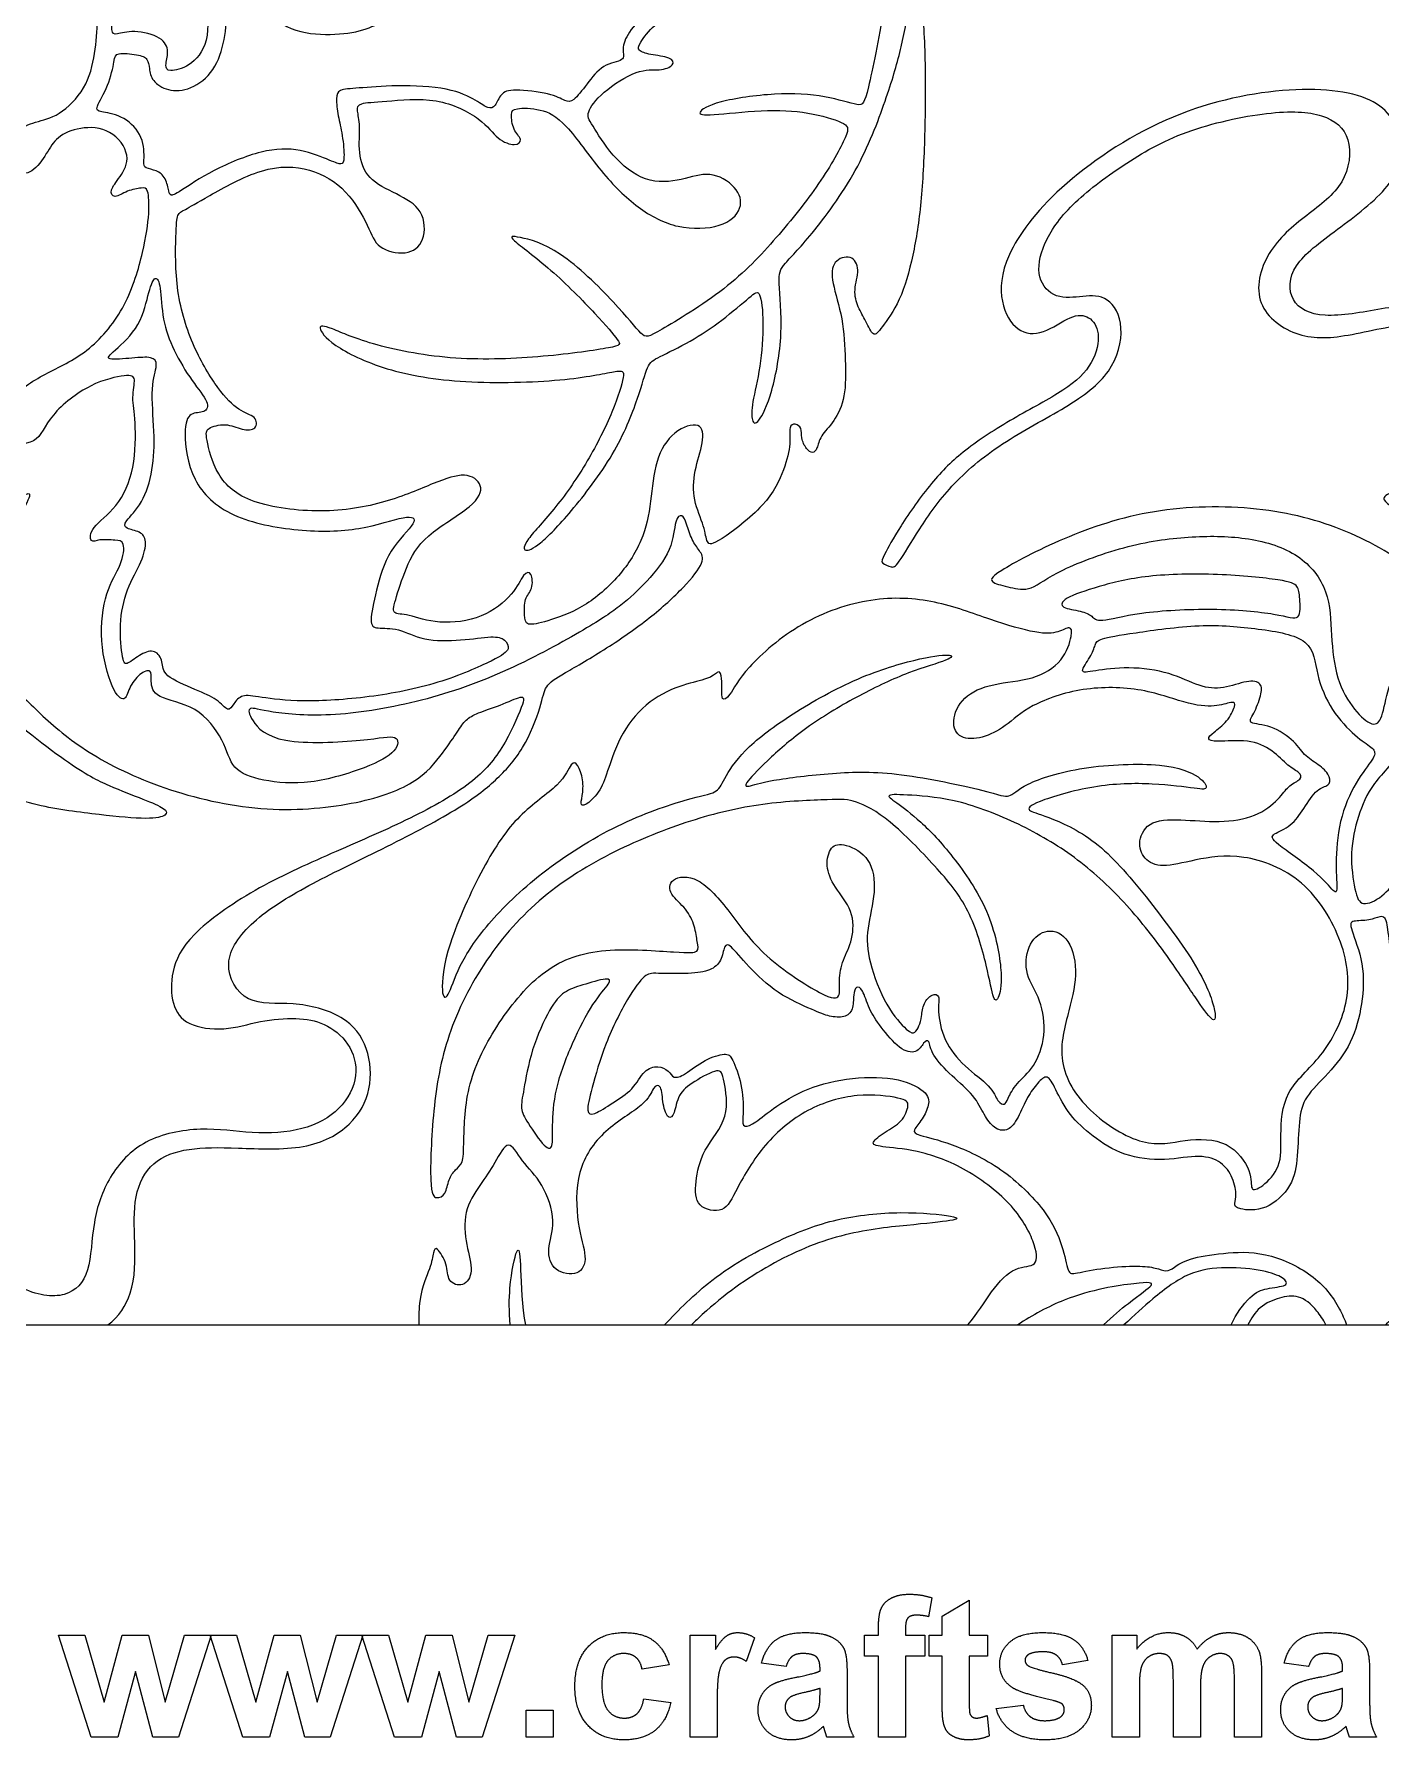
# Model space of a CAD drawing. Header units: millimetres. Extents: x 13 to 273, y -113 to 93.
# Drawn here: x 51.2 to 98.9, y -112.1 to -51.8 of the extents above; entities that cross this region are included whole.
import ezdxf

# ---------------------------------------------------------------- set-up
doc = ezdxf.new("R2010")
doc.units = ezdxf.units.MM
doc.header["$MEASUREMENT"] = 0
doc.layers.add('Layer 03', color=5, linetype='Continuous')

msp = doc.modelspace()

# ---------------------------------------------------------------- linework, layer by layer
at = {"layer": 'Layer 03'}
for p, q in [((13.123, -97.448), (172.577, -97.448)), ((82.989, -107.101), (82.881, -107.773)), ((83.359, -107.75), (84.316, -107.194)), ((84.316, -107.194), (84.316, -108.429)), ((83.359, -108.429), (83.359, -107.75)), ((53.248, -112.04), (52.094, -108.429)), ((52.094, -108.429), (53.031, -108.429)), ((53.031, -108.429), (53.714, -110.795)), ((53.714, -110.795), (54.356, -108.429)), ((54.356, -108.429), (55.283, -108.429)), ((55.283, -108.429), (55.875, -110.795)), ((55.875, -110.795), (56.56, -108.429)), ((57.495, -108.429), (56.344, -112.04)), ((56.56, -108.429), (57.495, -108.429)), ((58.618, -112.04), (57.464, -108.429)), ((57.464, -108.429), (58.401, -108.429)), ((58.401, -108.429), (59.085, -110.795)), ((59.085, -110.795), (59.726, -108.429)), ((59.726, -108.429), (60.653, -108.429)), ((60.653, -108.429), (61.245, -110.795)), ((61.245, -110.795), (61.93, -108.429)), ((62.866, -108.429), (61.714, -112.04)), ((61.93, -108.429), (62.866, -108.429)), ((63.988, -112.04), (62.835, -108.429)), ((62.835, -108.429), (63.772, -108.429)), ((63.772, -108.429), (64.455, -110.795)), ((64.455, -110.795), (65.096, -108.429)), ((65.096, -108.429), (66.024, -108.429)), ((66.024, -108.429), (66.616, -110.795)), ((66.616, -110.795), (67.301, -108.429)), ((68.236, -108.429), (67.085, -112.04)), ((67.301, -108.429), (68.236, -108.429)), ((74.44, -112.04), (74.44, -108.429)), ((74.44, -108.429), (75.335, -108.429)), ((75.335, -108.429), (75.335, -108.938)), ((76.724, -108.518), (76.43, -109.355)), ((80.612, -108.429), (81.106, -108.429)), ((80.612, -109.169), (80.612, -108.429)), ((81.106, -108.429), (81.106, -108.158)), ((82.063, -108.179), (82.063, -108.429)), ((82.063, -108.429), (82.742, -108.429)), ((82.742, -108.429), (82.742, -109.169)), ((82.896, -109.169), (82.896, -108.429)), ((82.896, -108.429), (83.359, -108.429)), ((84.316, -108.429), (84.964, -108.429)), ((84.964, -108.429), (84.964, -109.169)), ((89.378, -108.429), (90.242, -108.429)), ((89.378, -112.04), (89.378, -108.429)), ((90.242, -108.429), (90.242, -108.918)), ((81.106, -109.169), (80.612, -109.169)), ((81.106, -112.04), (81.106, -109.169)), ((82.742, -109.169), (82.063, -109.169)), ((82.063, -109.169), (82.063, -112.04)), ((83.359, -109.169), (82.896, -109.169)), ((83.359, -110.761), (83.359, -109.169)), ((84.964, -109.169), (84.316, -109.169)), ((84.316, -109.169), (84.316, -110.66)), ((54.825, -109.717), (54.195, -112.04)), ((55.437, -112.04), (54.825, -109.717)), ((60.196, -109.717), (59.565, -112.04)), ((60.807, -112.04), (60.196, -109.717)), ((65.566, -109.717), (64.935, -112.04)), ((66.178, -112.04), (65.566, -109.717)), ((73.699, -109.478), (72.742, -109.632)), ((77.835, -109.54), (76.971, -109.416)), ((79.038, -109.694), (79.038, -109.597)), ((79.995, -109.731), (79.995, -110.849)), ((88.514, -109.324), (87.619, -109.478)), ((94.656, -109.724), (94.656, -112.04)), ((96.322, -109.54), (95.458, -109.416)), ((97.526, -109.694), (97.526, -109.597)), ((98.483, -109.731), (98.483, -110.849)), ((79.038, -110.502), (79.038, -110.311)), ((90.335, -110.284), (90.335, -112.04)), ((91.538, -112.04), (91.538, -110.06)), ((92.495, -110.305), (92.495, -112.04)), ((93.699, -112.04), (93.699, -109.975)), ((97.526, -110.502), (97.526, -110.311)), ((72.804, -110.682), (73.761, -110.805)), ((75.396, -110.923), (75.396, -112.04)), ((85.273, -111.021), (86.23, -110.898)), ((68.637, -112.04), (68.637, -111.083)), ((68.637, -111.083), (69.594, -111.083)), ((69.594, -111.083), (69.594, -112.04)), ((84.949, -111.269), (85.026, -111.993)), ((54.195, -112.04), (53.248, -112.04)), ((56.344, -112.04), (55.437, -112.04)), ((59.565, -112.04), (58.618, -112.04)), ((61.714, -112.04), (60.807, -112.04)), ((64.935, -112.04), (63.988, -112.04)), ((67.085, -112.04), (66.178, -112.04)), ((69.594, -112.04), (68.637, -112.04)), ((75.396, -112.04), (74.44, -112.04)), ((80.242, -112.04), (79.285, -112.04)), ((82.063, -112.04), (81.106, -112.04)), ((90.335, -112.04), (89.378, -112.04)), ((92.495, -112.04), (91.538, -112.04)), ((94.656, -112.04), (93.699, -112.04)), ((98.73, -112.04), (97.773, -112.04))]:
    msp.add_line(p, q, dxfattribs=at)
for points, degree in [([(38.868, -38.772), (38.558, -38.638), (37.644, -38.237), (36.595, -37.23), (35.965, -36.433), (35.783, -36.488), (35.699, -37.076), (35.321, -37.412), (34.608, -37.524), (33.279, -37.496), (33.013, -37.496), (32.411, -38.265), (31.544, -39.986), (31.068, -41.693), (30.89, -42.448), (31.134, -42.552), (31.843, -42.079), (32.57, -41.631), (32.953, -40.889), (33.455, -40.758), (33.838, -40.937), (33.982, -41.236), (34.352, -41.129), (35.106, -40.519), (35.884, -40.303), (36.051, -40.447), (36.437, -41.414), (36.473, -42.486), (36.402, -42.962), (36.761, -42.896), (37.295, -42.433), (38.528, -41.603), (40.075, -41.187), (41.862, -41.14), (43.013, -41.678), (43.052, -42.162), (42.806, -42.665), (42.441, -43.079), (42.569, -43.217), (43.723, -43.464), (45.617, -44.325), (47.249, -45.938), (47.776, -47.171), (47.96, -48.157), (48.135, -48.132), (49.228, -47.906), (50.489, -47.839), (51.064, -47.915), (51.44, -48.081), (51.665, -47.931), (52.161, -47.583), (53.407, -47.395), (54.885, -47.307), (56.682, -48.126), (57.635, -49.335), (58.102, -50.813), (58, -51.967), (57.647, -53.098), (56.778, -53.771), (55.942, -53.808), (55.388, -53.423), (55.301, -52.985), (55.282, -52.636), (54.938, -52.491), (54.102, -52.419), (54.095, -52.639), (53.882, -53.6), (53.367, -54.451), (53.528, -54.516), (54.305, -54.619), (55.089, -55.278), (55.149, -56.23), (55.075, -56.506), (55.46, -56.565), (55.844, -56.735), (55.999, -57.275), (56.029, -57.519), (56.295, -57.416), (57.489, -56.595), (59.352, -55.825), (60.676, -55.808), (61.816, -56.29), (62.122, -56.413), (62.228, -56.238), (62.153, -55.326), (61.976, -54.662), (61.907, -54.005), (61.99, -53.724), (62.61, -53.696), (63.998, -53.565), (65.989, -53.654), (66.936, -54.153), (67.306, -54.429), (67.555, -54.36), (67.728, -53.861), (68.123, -53.706), (69.56, -53.869), (70.051, -54.162), (70.283, -54.196), (70.791, -53.551), (71.338, -52.817), (72.19, -52.722), (72.009, -52.344), (72.215, -51.715), (72.926, -50.987), (73.552, -50.684), (74.689, -50.782), (75.473, -50.714), (76.214, -50.453), (76.881, -50.044), (77.377, -49.504), (77.309, -49.352), (76.758, -49.549), (75.57, -49.584), (74.595, -49.401), (75.072, -47.92), (75.738, -46.746), (76.601, -45.834), (77.401, -45.079), (77.982, -43.72), (78.14, -42.247), (78.038, -40.521), (77.322, -38.307), (76.118, -36.564), (75.082, -36.02), (74.894, -36.349), (75.377, -37.368), (75.769, -39.036), (75.885, -40.88), (75.593, -43.016), (75.018, -44.679), (74.52, -45.47), (74.567, -46.653), (74.28, -46.943), (73.667, -46.866), (72.825, -46.568), (72.527, -46.611), (72.374, -47.513), (71.304, -49.467), (69.31, -50.705), (67.029, -51.247), (64.032, -51.197), (63.597, -51.301), (62.811, -51.705), (61.598, -51.829), (60.068, -51.664), (59.215, -50.55), (59.08, -49.837), (59.713, -49.652), (60.263, -49.404), (60.592, -48.901), (60.677, -47.208), (60.599, -45.461), (61.263, -43.802), (61.763, -43.19), (61.292, -43.069), (60.539, -43.137), (59.87, -42.935), (59.904, -42.416), (60.39, -41.981), (60.619, -41.117), (60.409, -40.106), (60.549, -39.243), (60.525, -38.934), (60.006, -38.459), (59.497, -37.392), (59.297, -36.348), (59.239, -35.519), (58.99, -35.454), (58.643, -35.646), (57.966, -35.627), (57.896, -35.797), (58.448, -37.152), (58.379, -38.584), (58.018, -39.986), (57.153, -41.086), (56.29, -41.863), (56.109, -42.687), (56.077, -44.005), (55.925, -45.023), (54.958, -45.937), (53.892, -45.854), (53.814, -45.655), (53.932, -45.36), (53.766, -44.638), (53.327, -44.1), (52.539, -43.904), (51.212, -44.18), (49.732, -43.92), (48.671, -43.159), (47.903, -42.435), (47.436, -41.429), (47.193, -41.04), (46.825, -41.43), (46.475, -41.922), (46.141, -42.736), (45.785, -43.117), (45.328, -43.011), (44.98, -42.522), (44.663, -41.835), (43.832, -41.134), (43.086, -40.354), (43.045, -39.812), (42.849, -39.925), (42.607, -40.351), (42.006, -40.241), (41.288, -39.361), (40.893, -38.767), (40.679, -38.023), (40.45, -37.933), (40.347, -38.227), (40.36, -38.814), (40.055, -39.078), (39.505, -39.036), (39.178, -38.905), (38.868, -38.772)], 3), ([(81.383, -54.011), (81.145, -54.713), (80.506, -56.466), (78.734, -58.94), (77.664, -59.993), (77.53, -60.327), (77.764, -62.333), (77.346, -64.574), (76.828, -65.627), (76.611, -65.51), (76.611, -64.891), (76.945, -63.587), (77.062, -61.916), (76.923, -60.773), (76.66, -60.985), (75.572, -61.923), (74.458, -62.659), (73.234, -63.247), (72.922, -63.434), (72.675, -64.512), (71.828, -66.638), (70.148, -68.805), (69.059, -69.921), (68.546, -70.126), (68.533, -69.78), (69.7, -68.562), (70.841, -66.908), (71.764, -65.061), (72.162, -63.715), (72.02, -63.638), (70.161, -64.061), (66.328, -64.164), (63.592, -63.69), (61.66, -62.743), (61.224, -62.058), (61.591, -62.096), (63.141, -62.796), (66.104, -63.352), (69.337, -63.215), (71.997, -62.831), (71.994, -62.71), (71.226, -61.788), (69.488, -60.026), (67.919, -58.897), (68.25, -58.916), (69.742, -59.275), (71.941, -61.409), (72.804, -62.552), (73.025, -62.482), (75.813, -60.804), (77.51, -58.999), (79.072, -57.053), (80.13, -55.169), (79.984, -54.926), (78.671, -54.513), (77.006, -54.428), (75.036, -54.677), (74.611, -54.592), (75.279, -54.154), (77.504, -53.826), (79.292, -53.935), (80.52, -54.373), (80.653, -54.154), (81.376, -50.824), (81.574, -47.863), (81.209, -43.931), (79.897, -40.111), (78.142, -36.886), (76.879, -35.609), (76.637, -35.716), (77.053, -36.738), (78.357, -39.252), (78.761, -41.806), (78.419, -44.203), (77.615, -45.811), (76.433, -46.774), (75.793, -47.689), (75.562, -48.871), (75.624, -48.959), (76.691, -49.013), (77.402, -48.844), (77.855, -48.355), (78.059, -47.92), (78.494, -48.106), (78.477, -48.933), (77.837, -50.026), (76.595, -50.832), (75.126, -51.301), (73.828, -51.094), (73.179, -51.391), (72.602, -52.157), (72.584, -52.347), (72.981, -52.509), (73.81, -52.581), (73.909, -52.878), (73.395, -53.086), (72.629, -52.969), (71.263, -53.856), (70.739, -54.592), (70.914, -54.878), (71.649, -56.087), (72.837, -57.08), (74.201, -56.96), (75.123, -56.583), (76.142, -57.16), (76.351, -57.955), (75.621, -58.637), (73.984, -58.709), (72.58, -57.971), (71.305, -56.711), (69.986, -54.804), (69.162, -54.391), (68.186, -54.382), (68.101, -54.549), (68.16, -55.182), (68.543, -55.514), (68.294, -55.757), (67.623, -55.533), (67.138, -54.786), (65.52, -53.966), (63.51, -54.178), (62.701, -54.195), (62.646, -54.453), (62.788, -54.962), (62.687, -55.977), (62.99, -56.92), (64.064, -57.426), (65.056, -57.955), (65.092, -59.152), (64.431, -59.63), (63.335, -59.367), (63.117, -58.646), (62.337, -57.265), (61.041, -56.455), (59.347, -56.412), (57.221, -57.608), (56.506, -58.033), (56.297, -58.111), (56.248, -58.685), (56.211, -60.893), (56.854, -62.908), (57.771, -64.408), (58.491, -65.143), (59.118, -65.285), (59.128, -65.779), (58.605, -65.798), (58.006, -65.513), (57.322, -65.722), (57.293, -65.951), (57.635, -67.415), (58.757, -68.413), (61.441, -68.768), (63.734, -68.38), (65.464, -67.612), (66.527, -67.247), (67.172, -67.708), (66.895, -68.445), (64.976, -69.519), (64.372, -70.639), (63.973, -71.934), (63.897, -72.314), (64.415, -72.271), (65.5, -72.681), (67.142, -72.478), (68.236, -71.57), (68.555, -70.815), (68.85, -70.776), (68.896, -71.437), (68.561, -71.717), (68.585, -72.37), (68.622, -72.734), (69.31, -72.576), (70.618, -72.132), (71.908, -71.065), (72.803, -69.689), (73.074, -68.331), (73.181, -66.818), (73.841, -65.77), (74.869, -65.45), (74.946, -66.181), (74.57, -67.234), (74.526, -68.26), (74.978, -69.24), (75.014, -69.82), (75.304, -69.872), (77.212, -68.412), (77.805, -67.131), (78.016, -66.226), (77.928, -65.622), (78.161, -65.539), (78.417, -65.701), (78.342, -66.049), (78.564, -66.489), (78.781, -66.62), (78.945, -66.466), (79.026, -65.996), (79.536, -65.511), (79.958, -64.646), (79.94, -63.333), (79.867, -61.817), (79.424, -60.502), (79.469, -59.773), (80.168, -59.555), (80.468, -60.081), (80.205, -60.84), (80.371, -61.449), (80.671, -61.915), (80.934, -62.539), (81.16, -62.223), (81.889, -61.269), (82.348, -59.629), (82.635, -57.796), (82.754, -55.407), (82.783, -52.583), (82.622, -50.263), (82.399, -49.961), (82.257, -50.441), (81.937, -52.256), (81.622, -53.31), (81.383, -54.011)], 3), ([(52.311, -77.441), (51.549, -76.905), (49.304, -75.16), (47.181, -72.387), (45.776, -69.798), (44.949, -66.629), (44.666, -65.471), (44.529, -65.171), (43.602, -64.432), (42.789, -62.905), (41.912, -60.964), (41.934, -58.529), (42.072, -57.842), (42.172, -58.179), (42.397, -59.792), (42.859, -61.254), (43.497, -62.554), (44.134, -63.592), (44.634, -64.117), (44.547, -63.567), (44.547, -61.042), (44.734, -58.479), (45.74, -55.177), (47.012, -52.598), (48.614, -50.418), (50.193, -49.051), (51.112, -48.45), (50.676, -48.403), (47.825, -48.827), (44.915, -50.677), (43.442, -52.975), (43.139, -54.669), (43.398, -56.107), (43.992, -57.219), (43.732, -57.913), (43.055, -57.939), (42.871, -57.437), (43.072, -56.651), (42.687, -55.773), (41.968, -55.112), (41.884, -54.87), (41.625, -54.97), (40.613, -56.525), (39.881, -58.645), (39.772, -60.818), (40.129, -62.703), (41.136, -64.538), (42.133, -65.555), (43.15, -65.884), (43.075, -66.929), (42.114, -67.117), (41.738, -66.157), (41.07, -65.79), (40.336, -65.564), (40.223, -65.885), (40.384, -66.746), (40.913, -67.749), (40.876, -69.603), (41.878, -71.485), (43.758, -72.892), (45.687, -74.039), (47.197, -74.761), (47.651, -75.158), (47.601, -75.477), (47.169, -75.534), (46.814, -75.343), (46.19, -75.272), (46.19, -75.378), (46.374, -76.279), (47.183, -77.265), (49.21, -78.398), (51.306, -79.117), (53.63, -79.411), (55.362, -79.577), (55.974, -79.42), (55.913, -79.184), (55.17, -78.869), (53.875, -78.379), (53.073, -77.978), (52.311, -77.441)], 3), ([(54.745, -49.338), (54.536, -49.526), (54.188, -50.094), (54.037, -50.817), (53.947, -51.76), (54.108, -51.801), (54.72, -51.61), (55.814, -51.871), (56.015, -52.393), (55.854, -52.925), (55.965, -53.115), (56.717, -52.965), (57.46, -52.132), (57.36, -50.395), (56.767, -49.362), (56.095, -48.85), (55.443, -48.97), (54.954, -49.151), (54.745, -49.338)], 3), ([(91.269, -54.819), (92.66, -54.203), (95.572, -53.555), (98.894, -53.885), (99.768, -55.556), (99.399, -57.149), (97.262, -58.742), (95.63, -59.946), (95.591, -61.287), (96.718, -61.889), (98.971, -61.481), (100.822, -61.172), (102.277, -62.24), (102.859, -64.277), (102.102, -66.839), (100.378, -68.209), (99.375, -68.63), (99.331, -68.54), (98.901, -68.227), (99.053, -68.066), (100.62, -67.287), (101.704, -66.019), (102.185, -64.273), (101.796, -62.598), (100.38, -61.786), (97.704, -62.496), (95.971, -62.609), (94.285, -61.42), (94.761, -59.409), (96.269, -58.145), (97.696, -57.126), (97.909, -55.35), (96.933, -54.549), (95.067, -54.447), (91.834, -55.153), (89.736, -56.386), (87.829, -57.812), (86.869, -59.216), (86.668, -60.449), (87.359, -61.171), (88.351, -61.041), (89.243, -60.998), (89.861, -62.062), (89.43, -63.788), (87.855, -64.96), (85.388, -66.228), (83.579, -67.774), (82.524, -69.316), (81.735, -70.643), (81.598, -70.643), (81.174, -70.505), (81.255, -70.288), (81.792, -69.293), (83.004, -67.566), (84.079, -66.514), (85.852, -65.351), (87.793, -64.364), (88.758, -63.433), (88.979, -62.281), (88.576, -61.729), (87.955, -61.672), (86.92, -62.442), (86, -62.362), (85.369, -61.315), (85.461, -59.716), (87.227, -57.25), (89.878, -55.435), (91.269, -54.819)], 3), ([(56.822, -64.026), (56.601, -63.711), (56.139, -62.941), (55.761, -61.892), (55.719, -60.621), (55.53, -60.285), (55.299, -60.768), (55.037, -62.112), (53.987, -63.057), (53.704, -63.319), (54.764, -63.235), (55.425, -63.172), (55.646, -63.424), (55.341, -64.17), (55.508, -65.891), (55.459, -67.218), (55.088, -68.401), (54.392, -69.056), (54.438, -69.278), (55.015, -69.363), (55.233, -69.669), (55.09, -70.401), (54.484, -71.394), (54.226, -72.658), (54.364, -74.017), (54.501, -74.111), (55.026, -73.681), (55.533, -73.527), (55.819, -73.976), (55.748, -74.471), (57.007, -74.996), (57.737, -75.299), (58.111, -75.789), (58.281, -75.477), (58.574, -75.121), (59.153, -75.228), (60.613, -75.424), (63.09, -75.272), (65.584, -74.783), (67.678, -73.857), (68.106, -73.53), (67.904, -73.178), (67.514, -73.052), (66.369, -73.241), (64.96, -73.253), (64.117, -72.763), (63.312, -72.825), (63.086, -72.662), (63.312, -71.504), (63.758, -69.986), (64.884, -68.973), (64.508, -68.748), (62.808, -69.36), (60.632, -69.398), (58.115, -68.924), (56.742, -67.626), (56.495, -65.697), (56.742, -65.128), (57.299, -65.203), (57.465, -64.832), (57.043, -64.341), (56.822, -64.026)], 3), ([(88.915, -71.32), (89.402, -71.179), (90.51, -70.902), (93.137, -70.842), (95.571, -71.095), (95.971, -71.288), (96.001, -71.673), (96.075, -72.593), (95.363, -72.282), (92.988, -72.059), (90.184, -72.222), (88.848, -72.623), (88.685, -72.356), (88.314, -72.178), (87.527, -72.089), (87.586, -71.748), (88.427, -71.461), (88.915, -71.32)], 3), ([(71.609, -77.595), (71.73, -77.236), (72.074, -76.301), (73.142, -75.195), (74.391, -74.727), (75.183, -74.575), (75.46, -74.279), (75.545, -74.403), (75.584, -74.956), (75.536, -75.366), (75.822, -75.281), (76.289, -74.298), (78.324, -72.512), (80.894, -71.643), (83.137, -71.773), (85.092, -72.52), (86.804, -73.024), (87.494, -72.952), (87.911, -72.693), (87.983, -72.966), (87.681, -73.973), (86.61, -74.644), (85.109, -74.729), (84.052, -75.198), (83.651, -76.118), (83.95, -76.741), (84.785, -76.707), (85.587, -76.306), (86.405, -75.513), (88.3, -74.855), (90.477, -74.884), (92.213, -75.564), (93.135, -75.564), (93.69, -75.368), (93.758, -75.496), (93.466, -76.113), (92.924, -76.499), (92.708, -76.723), (92.979, -76.838), (94.221, -76.707), (95.073, -77.102), (95.612, -77.703), (96.038, -77.9), (96.098, -78.144), (95.627, -78.333), (95.369, -78.736), (94.632, -79.42), (93.355, -79.694), (91.942, -79.565), (90.673, -79.549), (90.247, -80.347), (90.481, -80.991), (91.102, -81.298), (92.238, -80.991), (93.933, -80.715), (96.213, -81.571), (97.659, -83.932), (97.84, -86.1), (96.81, -88.04), (95.407, -89.142), (95.318, -90.834), (95.385, -91.858), (94.65, -92.615), (94.227, -92.738), (94.372, -92.081), (93.537, -90.867), (91.912, -90.856), (90.587, -91.246), (88.427, -89.932), (87.346, -88.13), (87.879, -86.237), (88.193, -84.9), (87.813, -83.599), (86.957, -83.404), (86.35, -84), (86.263, -85.073), (86.881, -85.908), (87.054, -87.219), (86.628, -88.371), (85.964, -88.899), (85.653, -89.49), (85.589, -89.682), (85.325, -89.594), (85.117, -89.003), (84.142, -88.331), (83.375, -87.38), (83.185, -86.263), (83.297, -85.768), (83.008, -85.719), (82.683, -86.051), (82.637, -86.553), (82.546, -86.879), (82.399, -87.135), (82.194, -87.128), (81.375, -86.236), (80.717, -84.529), (80.669, -83.451), (81.041, -82.114), (80.869, -80.892), (79.886, -80.377), (79.401, -80.482), (79.209, -81.192), (79.519, -81.952), (80.244, -82.773), (80.216, -83.851), (79.824, -84.529), (79.691, -85.274), (79.786, -85.894), (79.347, -85.951), (76.942, -84.396), (75.859, -82.816), (74.702, -81.481), (73.683, -81.639), (73.693, -82.223), (74.336, -82.717), (74.622, -83.35), (74.692, -83.924), (74.781, -84.27), (74.266, -84.3), (71.308, -84.044), (69.257, -84.728), (67.602, -86.738), (66.49, -88.907), (66.431, -91.139), (66.419, -91.745), (66.145, -91.939), (65.883, -92.281), (65.814, -92.852), (65.46, -93.012), (65.209, -92.772), (65.323, -89.803), (65.767, -87.221), (67.139, -84.466), (69.148, -82.213), (71.744, -80.627), (74.501, -79.538), (76.996, -78.95), (79.626, -78.846), (80.222, -78.846), (81.436, -79.463), (83.186, -81.274), (84.356, -82.67), (84.993, -84.89), (85.168, -86.049), (85.373, -85.942), (85.527, -85.022), (85.086, -82.771), (83.7, -80.77), (82.564, -79.572), (81.671, -78.902), (81.301, -78.667), (82.113, -78.685), (83.971, -78.839), (86.245, -79.759), (88.182, -80.919), (89.94, -82.565), (91.381, -84.44), (92.372, -85.956), (92.958, -86.785), (93.11, -86.553), (92.584, -84.935), (90.512, -82.175), (88.796, -80.192), (86.925, -79.384), (86.331, -79.254), (86.477, -78.993), (88.741, -78.309), (90.876, -78.263), (92.493, -78.492), (92.783, -78.507), (92.577, -78.08), (91.372, -77.531), (88.2, -77.653), (86.124, -78.339), (85.733, -78.858), (85.266, -78.614), (81.695, -77.846), (79.508, -77.889), (77.119, -78.185), (76.434, -78.438), (76.318, -78.34), (77.263, -77.377), (78.579, -76.248), (80.451, -75.136), (82.208, -74.309), (83.726, -73.896), (83.771, -73.681), (82.531, -73.842), (80.25, -74.543), (77.821, -75.938), (76.252, -77.147), (75.584, -78.219), (75.425, -78.638), (74.574, -78.753), (71.9, -79.644), (69.076, -81.439), (67.162, -83.33), (66.21, -84.798), (65.87, -85.961), (65.611, -85.856), (65.752, -84.176), (67.157, -81.082), (68.353, -79.34), (69.934, -78.314), (70.257, -77.474), (70.471, -77.584), (70.677, -78.156), (70.643, -78.762), (70.526, -79.106), (70.822, -79.044), (71.345, -78.459), (71.487, -77.955), (71.609, -77.595)], 3), ([(92.446, -72.709), (91.684, -72.74), (89.981, -72.985), (88.85, -73.17), (88.788, -73.356), (88.634, -73.79), (88.169, -74.41), (88.665, -74.317), (89.919, -74.131), (91.469, -74.348), (92.476, -74.89), (93.312, -74.968), (94.18, -74.611), (94.691, -74.72), (94.66, -75.138), (94.381, -75.866), (94.118, -76.191), (94.986, -76.191), (95.884, -76.827), (96.194, -77.353), (96.752, -77.648), (97.124, -78.066), (97.062, -78.391), (96.643, -78.422), (96.132, -79.197), (95.729, -79.817), (95.001, -80.08), (94.986, -80.313), (96.675, -81.432), (97.28, -82.234), (97.346, -82.063), (97.254, -80.84), (97.477, -79.207), (98.198, -77.897), (98.75, -77.276), (98.596, -77.018), (98.016, -76.671), (97.115, -75.731), (96.563, -74.433), (96.511, -73.131), (94.555, -72.799), (93.208, -72.678), (92.446, -72.709)], 3), ([(68.565, -89.09), (68.627, -88.744), (68.794, -87.726), (69.51, -86.15), (69.976, -85.636), (70.573, -85.434), (71.599, -85.135), (71.659, -85.314), (71.026, -85.983), (70.262, -87.451), (69.63, -89.146), (69.558, -90.495), (69.606, -91.2), (69.355, -91.271), (68.639, -90.221), (68.424, -89.803), (68.504, -89.437), (68.565, -89.09)], 3), ([(81.202, -107.482), (81.297, -107.259), (81.554, -107.118)], 2), ([(81.554, -107.118), (81.81, -106.978), (82.202, -106.978)], 2), ([(82.202, -106.978), (82.604, -106.978), (82.989, -107.101)], 2), ([(81.106, -108.158), (81.106, -107.705), (81.202, -107.482)], 2), ([(82.152, -107.814), (82.063, -107.909), (82.063, -108.179)], 2), ([(82.447, -107.719), (82.242, -107.719), (82.152, -107.814)], 2), ([(82.881, -107.773), (82.655, -107.719), (82.447, -107.719)], 2), ([(70.835, -108.837), (71.304, -108.336), (72.103, -108.336)], 2), ([(72.103, -108.336), (72.758, -108.336), (73.144, -108.618)], 2), ([(73.144, -108.618), (73.53, -108.9), (73.699, -109.478)], 2), ([(75.335, -108.938), (75.553, -108.577), (75.727, -108.457)], 2), ([(75.727, -108.457), (75.901, -108.336), (76.122, -108.336)], 2), ([(76.122, -108.336), (76.434, -108.336), (76.724, -108.518)], 2), ([(76.971, -109.416), (77.114, -108.865), (77.464, -108.601)], 2), ([(77.464, -108.601), (77.814, -108.336), (78.505, -108.336)], 2), ([(78.505, -108.336), (79.131, -108.336), (79.438, -108.488)], 2), ([(79.438, -108.488), (79.745, -108.639), (79.87, -108.873)], 2), ([(85.767, -108.658), (86.138, -108.336), (86.916, -108.336)], 2), ([(86.916, -108.336), (87.657, -108.336), (88.017, -108.586)], 2), ([(88.017, -108.586), (88.378, -108.835), (88.514, -109.324)], 2), ([(90.242, -108.918), (90.714, -108.336), (91.365, -108.336)], 2), ([(91.365, -108.336), (91.711, -108.336), (91.965, -108.481)], 2), ([(91.965, -108.481), (92.22, -108.625), (92.383, -108.918)], 2), ([(92.383, -108.918), (92.62, -108.625), (92.894, -108.481)], 2), ([(92.894, -108.481), (93.167, -108.336), (93.479, -108.336)], 2), ([(93.479, -108.336), (93.874, -108.336), (94.148, -108.498)], 2), ([(94.148, -108.498), (94.422, -108.66), (94.558, -108.973)], 2), ([(95.458, -109.416), (95.601, -108.865), (95.952, -108.601)], 2), ([(95.952, -108.601), (96.302, -108.336), (96.992, -108.336)], 2), ([(96.992, -108.336), (97.619, -108.336), (97.926, -108.488)], 2), ([(97.926, -108.488), (98.233, -108.639), (98.358, -108.873)], 2), ([(70.366, -110.237), (70.366, -109.338), (70.835, -108.837)], 2), ([(72.096, -109.077), (71.743, -109.077), (71.533, -109.327)], 2), ([(72.528, -109.216), (72.362, -109.077), (72.096, -109.077)], 2), ([(72.742, -109.632), (72.695, -109.356), (72.528, -109.216)], 2), ([(76.004, -109.2), (75.813, -109.2), (75.681, -109.311)], 2), ([(76.43, -109.355), (76.201, -109.2), (76.004, -109.2)], 2), ([(78.052, -109.179), (77.918, -109.282), (77.835, -109.54)], 2), ([(78.427, -109.077), (78.187, -109.077), (78.052, -109.179)], 2), ([(78.91, -109.196), (78.782, -109.077), (78.427, -109.077)], 2), ([(79.038, -109.597), (79.038, -109.316), (78.91, -109.196)], 2), ([(79.87, -108.873), (79.995, -109.107), (79.995, -109.731)], 2), ([(85.396, -109.453), (85.396, -108.98), (85.767, -108.658)], 2), ([(86.4, -109.122), (86.292, -109.198), (86.292, -109.319)], 2), ([(86.94, -109.015), (86.563, -109.015), (86.4, -109.122)], 2), ([(87.4, -109.134), (87.239, -109.015), (86.94, -109.015)], 2), ([(87.619, -109.478), (87.561, -109.254), (87.4, -109.134)], 2), ([(90.658, -109.196), (90.485, -109.315), (90.41, -109.539)], 2), ([(91.048, -109.077), (90.831, -109.077), (90.658, -109.196)], 2), ([(91.333, -109.151), (91.228, -109.077), (91.048, -109.077)], 2), ([(91.489, -109.379), (91.439, -109.226), (91.333, -109.151)], 2), ([(92.825, -109.199), (92.65, -109.322), (92.573, -109.558)], 2), ([(93.198, -109.077), (93, -109.077), (92.825, -109.199)], 2), ([(93.601, -109.281), (93.47, -109.077), (93.198, -109.077)], 2), ([(94.558, -108.973), (94.656, -109.205), (94.656, -109.724)], 2), ([(96.54, -109.179), (96.406, -109.282), (96.322, -109.54)], 2), ([(96.915, -109.077), (96.674, -109.077), (96.54, -109.179)], 2), ([(97.398, -109.196), (97.27, -109.077), (96.915, -109.077)], 2), ([(97.526, -109.597), (97.526, -109.316), (97.398, -109.196)], 2), ([(98.358, -108.873), (98.483, -109.107), (98.483, -109.731)], 2), ([(71.533, -109.327), (71.322, -109.578), (71.322, -110.167)], 2), ([(75.472, -109.711), (75.396, -110), (75.396, -110.923)], 2), ([(75.681, -109.311), (75.548, -109.422), (75.472, -109.711)], 2), ([(78.132, -109.929), (78.786, -109.803), (79.038, -109.694)], 2), ([(85.825, -110.272), (85.396, -109.978), (85.396, -109.453)], 2), ([(86.292, -109.319), (86.292, -109.423), (86.387, -109.496)], 2), ([(86.387, -109.496), (86.515, -109.593), (87.276, -109.769)], 2), ([(87.276, -109.769), (88.037, -109.945), (88.339, -110.198)], 2), ([(90.41, -109.539), (90.335, -109.764), (90.335, -110.284)], 2), ([(91.538, -110.06), (91.538, -109.532), (91.489, -109.379)], 2), ([(92.573, -109.558), (92.495, -109.794), (92.495, -110.305)], 2), ([(93.699, -109.975), (93.699, -109.437), (93.601, -109.281)], 2), ([(96.619, -109.929), (97.274, -109.803), (97.526, -109.694)], 2), ([(70.835, -111.629), (70.366, -111.127), (70.366, -110.237)], 2), ([(71.322, -110.167), (71.322, -110.821), (71.538, -111.091)], 2), ([(76.99, -110.519), (77.133, -110.279), (77.39, -110.151)], 2), ([(77.39, -110.151), (77.647, -110.024), (78.132, -109.929)], 2), ([(78.481, -110.457), (78.1, -110.542), (77.983, -110.624)], 2), ([(79.038, -110.311), (78.862, -110.373), (78.481, -110.457)], 2), ([(87.292, -110.744), (86.135, -110.485), (85.825, -110.272)], 2), ([(88.339, -110.198), (88.637, -110.455), (88.637, -110.914)], 2), ([(95.477, -110.519), (95.62, -110.279), (95.877, -110.151)], 2), ([(95.877, -110.151), (96.135, -110.024), (96.619, -109.929)], 2), ([(96.969, -110.457), (96.588, -110.542), (96.471, -110.624)], 2), ([(97.526, -110.311), (97.35, -110.373), (96.969, -110.457)], 2), ([(72.56, -111.208), (72.732, -111.055), (72.804, -110.682)], 2), ([(73.761, -110.805), (73.615, -111.462), (73.202, -111.797)], 2), ([(76.847, -111.065), (76.847, -110.758), (76.99, -110.519)], 2), ([(77.983, -110.624), (77.804, -110.756), (77.804, -110.96)], 2), ([(77.804, -110.96), (77.804, -111.161), (77.947, -111.307)], 2), ([(78.784, -111.283), (78.951, -111.154), (79.003, -110.967)], 2), ([(79.003, -110.967), (79.038, -110.845), (79.038, -110.502)], 2), ([(79.995, -110.849), (79.995, -111.327), (80.047, -111.554)], 2), ([(83.39, -111.441), (83.359, -111.273), (83.359, -110.761)], 2), ([(84.316, -110.66), (84.316, -111.113), (84.335, -111.188)], 2), ([(85.834, -111.833), (85.405, -111.534), (85.273, -111.021)], 2), ([(86.23, -110.898), (86.291, -111.171), (86.477, -111.312)], 2), ([(87.612, -110.872), (87.541, -110.803), (87.292, -110.744)], 2), ([(87.555, -111.315), (87.68, -111.218), (87.68, -111.055)], 2), ([(87.68, -111.055), (87.68, -110.945), (87.612, -110.872)], 2), ([(88.637, -110.914), (88.637, -111.414), (88.223, -111.773)], 2), ([(95.335, -111.065), (95.335, -110.758), (95.477, -110.519)], 2), ([(96.471, -110.624), (96.292, -110.756), (96.292, -110.96)], 2), ([(96.292, -110.96), (96.292, -111.161), (96.435, -111.307)], 2), ([(97.272, -111.283), (97.438, -111.154), (97.49, -110.967)], 2), ([(97.49, -110.967), (97.526, -110.845), (97.526, -110.502)], 2), ([(98.483, -110.849), (98.483, -111.327), (98.535, -111.554)], 2), ([(72.093, -112.132), (71.304, -112.132), (70.835, -111.629)], 2), ([(71.538, -111.091), (71.753, -111.361), (72.116, -111.361)], 2), ([(72.116, -111.361), (72.387, -111.361), (72.56, -111.208)], 2), ([(77.168, -111.83), (76.847, -111.527), (76.847, -111.065)], 2), ([(77.947, -111.307), (78.09, -111.453), (78.312, -111.453)], 2), ([(78.312, -111.453), (78.56, -111.453), (78.784, -111.283)], 2), ([(79.16, -111.649), (78.916, -111.89), (78.638, -112.011)], 2), ([(79.194, -111.76), (79.17, -111.676), (79.16, -111.649)], 2), ([(80.047, -111.554), (80.099, -111.781), (80.242, -112.04)], 2), ([(83.522, -111.818), (83.426, -111.678), (83.39, -111.441)], 2), ([(84.335, -111.188), (84.353, -111.263), (84.417, -111.312)], 2), ([(84.417, -111.312), (84.482, -111.361), (84.575, -111.361)], 2), ([(84.575, -111.361), (84.704, -111.361), (84.949, -111.269)], 2), ([(86.477, -111.312), (86.664, -111.453), (86.999, -111.453)], 2), ([(86.999, -111.453), (87.368, -111.453), (87.555, -111.315)], 2), ([(95.655, -111.83), (95.335, -111.527), (95.335, -111.065)], 2), ([(96.435, -111.307), (96.578, -111.453), (96.8, -111.453)], 2), ([(96.8, -111.453), (97.047, -111.453), (97.272, -111.283)], 2), ([(97.648, -111.649), (97.404, -111.89), (97.125, -112.011)], 2), ([(97.681, -111.76), (97.658, -111.676), (97.648, -111.649)], 2), ([(98.535, -111.554), (98.587, -111.781), (98.73, -112.04)], 2), ([(73.202, -111.797), (72.788, -112.132), (72.093, -112.132)], 2), ([(78.044, -112.132), (77.488, -112.132), (77.168, -111.83)], 2), ([(78.638, -112.011), (78.359, -112.132), (78.044, -112.132)], 2), ([(79.285, -112.04), (79.248, -111.945), (79.194, -111.76)], 2), ([(83.822, -112.044), (83.617, -111.957), (83.522, -111.818)], 2), ([(84.281, -112.132), (84.027, -112.132), (83.822, -112.044)], 2), ([(85.026, -111.993), (84.698, -112.132), (84.281, -112.132)], 2), ([(86.999, -112.132), (86.263, -112.132), (85.834, -111.833)], 2), ([(88.223, -111.773), (87.81, -112.132), (86.999, -112.132)], 2), ([(96.532, -112.132), (95.976, -112.132), (95.655, -111.83)], 2), ([(97.125, -112.011), (96.847, -112.132), (96.532, -112.132)], 2), ([(97.773, -112.04), (97.736, -111.945), (97.681, -111.76)], 2)]:
    msp.add_open_spline(points, degree=degree, dxfattribs=at)
for points, knots in [([(53.845, -97.448), (54.233, -97.155), (54.818, -96.3), (54.807, -94.496), (54.725, -92.855), (55.358, -91.612), (56.663, -91.16), (58.301, -91.17), (60.924, -91.305), (62.531, -90.413), (63.213, -89.129), (63.109, -87.612), (62.268, -86.46), (60.357, -85.971), (58.695, -86.2), (57.793, -84.66), (58.85, -83.151), (60.846, -81.904), (63.493, -80.654), (66.401, -79.138), (67.585, -78.186), (68.574, -77.124), (69.222, -75.433), (69.283, -74.822), (69.858, -74.468), (71.507, -73.515), (73.047, -72.439), (74.287, -71.314), (74.999, -70.398), (74.784, -70.059), (74.502, -69.698), (74.31, -69.065), (74.174, -68.748), (73.891, -68.873), (73.858, -70.003), (72.897, -71.189), (72.015, -72.003), (71.325, -72.467), (70.656, -72.859), (69.988, -73.251), (68.002, -74.357), (64.98, -75.428), (61.741, -75.969), (59.416, -75.777), (58.769, -75.513), (58.853, -75.993), (59.704, -76.951), (63.192, -76.768), (64.149, -76.52), (64.137, -77.143), (63.095, -77.718), (60.95, -78.365), (59.26, -78.209), (58.194, -77.814), (58.014, -76.808), (57.007, -75.489), (55.45, -75.286), (55.354, -74.639), (55.414, -74.219), (54.97, -74.375), (54.563, -74.914), (54.479, -75.441), (54, -75.082), (53.508, -73.239), (53.747, -71.429), (54.366, -70.536), (54.461, -69.69), (54.14, -69.69), (53.508, -69.631), (53.223, -69.81), (53.187, -69.25), (54.187, -68.571), (54.831, -67.166), (54.831, -65.352), (54.677, -64.634), (54.854, -63.892), (54.595, -63.809), (53.276, -64.068), (51.709, -65.27), (51.391, -66.365), (49.978, -66.259), (50.319, -64.539), (51.697, -63.75), (53.233, -63.031), (54.539, -61.422), (55.134, -59.393), (55.333, -58.034), (55.273, -57.197), (55.079, -57.209), (54.521, -57.294), (54.061, -57.621), (53.879, -57.306), (54.267, -56.87), (54.709, -56.102), (53.976, -55.087), (52.828, -55.04), (52.009, -55.407), (51.704, -55.969), (51.173, -56.734), (50.557, -56.727), (50.284, -56.141), (50.572, -55.158), (51.267, -54.869), (52.094, -54.705), (53.095, -53.731), (53.42, -52.436), (53.471, -51.28), (53.573, -49.959), (54.441, -48.829), (54.933, -48.639), (55.79, -48.569), (55.608, -48.274), (54.933, -48.007), (53.542, -47.866), (52.214, -48.035), (50.999, -48.948), (49.495, -50.311), (48.153, -51.887), (46.911, -54.259), (45.853, -57.097), (45.327, -60), (45.329, -63.154), (45.54, -65.215), (45.75, -65.325), (46.005, -64.727), (46.803, -62.876), (48.243, -61.547), (49.794, -59.818), (50.314, -58.374), (50.595, -58.438), (50.225, -59.957), (49.293, -61.233), (48.183, -62.292), (47.2, -63.517), (46.575, -65.1), (45.949, -66.312), (46.005, -66.916), (47.215, -70.303), (48.323, -72.406), (49.374, -73.762), (49.532, -73.604), (49.408, -71.716), (49.725, -69.489), (50.493, -68.336), (51.092, -67.929), (51.115, -68.167), (50.301, -69.534), (50.052, -71.23), (50.037, -74.022), (50.212, -74.582), (51.388, -75.791), (53.003, -77.192), (55.713, -78.526), (59.301, -79.362), (62.652, -79.066), (64.82, -78.315), (65.757, -77.144), (66.234, -76.415), (66.502, -76.02), (66.885, -75.803), (67.728, -75.534), (68.572, -75.137), (68.598, -75.352), (67.842, -77.095), (66.743, -78.349), (64.442, -79.611), (61.765, -80.755), (58.982, -82.006), (56.614, -83.693), (56.055, -84.962), (56.083, -86.137), (56.597, -86.872), (57.965, -87.065), (59.233, -86.67), (60.547, -86.56), (61.511, -86.734), (62.418, -87.43), (62.771, -88.617), (62.14, -89.869), (60.786, -90.611), (58.941, -90.703), (57.179, -90.407), (55.051, -90.823), (53.831, -92.183), (53.278, -93.778), (53.252, -95.676), (52.446, -96.539), (50.776, -96.368), (48.63, -94.48), (46.863, -91.651), (45.955, -88.833), (43.836, -85.097), (41.583, -82.196), (38.034, -78.466), (34.971, -76.653), (32.915, -75.725), (32.713, -75.739), (32.552, -76.075), (32.687, -76.37), (33.855, -76.881), (36.113, -77.929), (38.451, -79.703), (40.668, -82.108), (43.119, -84.939), (44.983, -88.347), (46.3, -91.929), (47.616, -95.154), (48.974, -96.682), (49.872, -97.312), (50.099, -97.448)], [272.617449, 272.617449, 272.617449, 272.617449, 273.922235, 275.524119, 277.126004, 278.727888, 280.329772, 281.931657, 283.533541, 285.135426, 286.73731, 288.339194, 289.941079, 291.542963, 293.144848, 294.746732, 296.348616, 297.950501, 299.552385, 301.15427, 302.756154, 304.358039, 305.959923, 307.561807, 309.163692, 310.765576, 312.367461, 313.969345, 315.571229, 317.173114, 318.774998, 320.376883, 321.978767, 323.580652, 325.182536, 326.78442, 328.386305, 329.988189, 329.988189, 329.988189, 331.590074, 333.191958, 334.793842, 336.395727, 337.997611, 339.599496, 341.20138, 342.803264, 344.405149, 346.007033, 347.608918, 349.210802, 350.812687, 352.414571, 354.016455, 355.61834, 357.220224, 358.822109, 360.423993, 362.025877, 363.627762, 365.229646, 366.831531, 368.433415, 370.0353, 371.637184, 373.239068, 374.840953, 376.442837, 378.044722, 379.646606, 381.24849, 382.850375, 384.452259, 386.054144, 387.656028, 389.257913, 390.859797, 392.461681, 394.063566, 395.66545, 397.267335, 398.869219, 400.471103, 402.072988, 403.674872, 405.276757, 406.878641, 408.480525, 410.08241, 411.684294, 413.286179, 414.888063, 416.489948, 418.091832, 419.693716, 421.295601, 422.897485, 424.49937, 426.101254, 427.703138, 429.305023, 430.906907, 432.508792, 434.110676, 435.712561, 437.314445, 438.916329, 440.518214, 442.120098, 443.721983, 445.323867, 446.925751, 448.527636, 450.12952, 451.731405, 453.333289, 454.935173, 456.537058, 458.138942, 459.740827, 461.342711, 462.944596, 464.54648, 466.148364, 467.750249, 469.352133, 470.954018, 472.555902, 474.157786, 475.759671, 477.361555, 478.96344, 480.565324, 482.167209, 483.769093, 485.370977, 486.972862, 488.574746, 490.176631, 491.778515, 493.380399, 494.982284, 496.584168, 498.186053, 499.787937, 501.389821, 502.991706, 504.59359, 506.195475, 507.797359, 509.399244, 511.001128, 512.603012, 514.204897, 515.806781, 517.408666, 519.01055, 520.612434, 522.214319, 523.816203, 525.418088, 527.019972, 528.621857, 530.223741, 531.825625, 533.42751, 535.029394, 536.631279, 538.233163, 539.835047, 541.436932, 543.038816, 544.640701, 546.242585, 547.844469, 549.446354, 551.048238, 552.650123, 554.252007, 555.853892, 557.455776, 559.05766, 560.659545, 562.261429, 563.863314, 565.465198, 567.067082, 568.668967, 570.270851, 571.872736, 573.47462, 575.076505, 576.678389, 578.280273, 579.882158, 581.484042, 583.085927, 584.687811, 586.289695, 587.89158, 589.493464, 591.095349, 592.697233, 594.299117, 595.901002, 597.502886, 599.104771, 599.629943, 599.629943, 599.629943, 599.629943]), ([(103.884, -97.448), (104.058, -97.305), (105.042, -96.429), (106.851, -94.22), (108.092, -90.81), (108.445, -86.734), (108.162, -84.47), (108.058, -84.439), (107.148, -84.774), (105.819, -85.778), (104.919, -86.667), (104.605, -86.678), (104.532, -86.301), (106.175, -84.46), (107.42, -83.853), (108.037, -83.696), (107.985, -83.152), (107.542, -80.442), (106.761, -78.039), (105.669, -76.148), (103.98, -74.163), (103.732, -74.163), (103.212, -75.664), (102.527, -78.062), (102.03, -79.965), (102.019, -81.241), (101.771, -81.134), (101.511, -79.965), (101.794, -77.672), (102.508, -75.078), (103.249, -73.8), (103.211, -73.531), (102.099, -72.253), (100.309, -70.822), (97.74, -69.243), (94.6, -68.432), (90.762, -68.503), (87.557, -69.589), (85.046, -70.931), (85.059, -71.185), (85.769, -71.35), (86.492, -71.515), (87.342, -70.766), (90.018, -69.79), (92.238, -69.511), (94.229, -69.549), (96.056, -70.12), (97.096, -71.464), (97.106, -73.045), (97.282, -74.619), (97.937, -75.753), (98.621, -76.31), (98.934, -76.046), (99.12, -74.873), (99.57, -73.935), (100.508, -74.296), (100.567, -75.372), (99.785, -77.111), (98.528, -78.294), (98.06, -79.429), (97.761, -80.734), (97.96, -82.179), (98.179, -82.677), (98.947, -82.328), (99.504, -81.621), (99.833, -80.764), (100.172, -80.953), (100.042, -81.601), (99.793, -82.388), (99.685, -83.878), (100.148, -85.247), (100.711, -85.871), (100.933, -85.78), (101.295, -85.056), (103.002, -83.709), (103.833, -82.609), (104.217, -81.322), (105.185, -79.614), (106.352, -80.419), (106.151, -82.297), (104.984, -83.598), (103.052, -84.523), (101.9, -85.355), (101.159, -86.333), (100.893, -87.519), (101.13, -88.716), (100.931, -89.542), (100.399, -89.969), (100.675, -90.121), (101.947, -89.808), (103.067, -89.286), (103.685, -88.488), (104.663, -87.462), (105.479, -87.614), (105.697, -88.431), (105.042, -89.428), (104.15, -89.827), (103.666, -90.04), (103.238, -90.308), (102.811, -90.577), (101.587, -91.44), (100.87, -93.521), (101.115, -95.671), (101.006, -97.017), (100.639, -97.357), (100.488, -97.448)], [13.483893, 13.483893, 13.483893, 13.483893, 13.815812, 15.350902, 16.885993, 18.421083, 19.956173, 21.491263, 23.026354, 24.561444, 26.096534, 27.631624, 29.166715, 30.701805, 32.236895, 33.771985, 35.307076, 36.842166, 38.377256, 39.912346, 41.447437, 42.982527, 44.517617, 46.052707, 47.587798, 49.122888, 50.657978, 52.193068, 53.728158, 55.263249, 56.798339, 58.333429, 59.868519, 61.40361, 62.9387, 64.47379, 66.00888, 67.543971, 69.079061, 70.614151, 72.149241, 73.684332, 75.219422, 76.754512, 78.289602, 79.824693, 81.359783, 82.894873, 84.429963, 85.965054, 87.500144, 89.035234, 90.570324, 92.105415, 93.640505, 95.175595, 96.710685, 98.245776, 99.780866, 101.315956, 102.851046, 104.386137, 105.921227, 107.456317, 108.991407, 110.526497, 112.061588, 113.596678, 115.131768, 116.666858, 118.201949, 119.737039, 121.272129, 122.807219, 124.34231, 125.8774, 127.41249, 128.94758, 130.482671, 132.017761, 133.552851, 135.087941, 136.623032, 138.158122, 139.693212, 141.228302, 142.763393, 144.298483, 145.833573, 147.368663, 148.903754, 150.438844, 151.973934, 153.509024, 155.044115, 156.579205, 158.114295, 159.649385, 159.649385, 159.649385, 161.184475, 162.719566, 164.254656, 165.789746, 166.841052, 166.841052, 166.841052, 166.841052]), ([(99.063, -97.448), (99.066, -97.443), (99.147, -97.285), (99.576, -97.159), (100.127, -96.911), (100.455, -96.409), (100.54, -94.716), (100.463, -92.968), (101.126, -91.309), (101.626, -90.698), (101.156, -90.576), (100.403, -90.644), (99.734, -90.443), (99.767, -89.923), (100.254, -89.489), (100.482, -88.624), (100.272, -87.613), (100.412, -86.75), (100.388, -86.441), (99.869, -85.966), (99.36, -84.899), (99.161, -83.856), (99.102, -83.027), (98.854, -82.962), (98.506, -83.154), (97.83, -83.134), (97.759, -83.304), (98.311, -84.66), (98.243, -86.091), (97.881, -87.494), (97.017, -88.593), (96.153, -89.371), (95.972, -90.194), (95.941, -91.513), (95.788, -92.53), (94.822, -93.444), (93.755, -93.361), (93.678, -93.162), (93.796, -92.867), (93.629, -92.146), (93.191, -91.608), (92.403, -91.411), (91.076, -91.688), (89.595, -91.427), (88.534, -90.666), (87.767, -89.942), (87.299, -88.936), (87.056, -88.547), (86.688, -88.937), (86.338, -89.429), (86.004, -90.243), (85.648, -90.624), (85.192, -90.519), (84.843, -90.029), (84.526, -89.343), (83.695, -88.642), (82.95, -87.861), (82.908, -87.32), (82.713, -87.432), (82.47, -87.858), (81.869, -87.749), (81.152, -86.868), (80.757, -86.274), (80.543, -85.53), (80.313, -85.44), (80.21, -85.735), (80.224, -86.321), (79.918, -86.585), (79.368, -86.544), (79.042, -86.412), (78.732, -86.279), (78.422, -86.146), (77.508, -85.745), (76.458, -84.737), (75.829, -83.94), (75.647, -83.996), (75.563, -84.584), (75.185, -84.919), (74.471, -85.031), (73.142, -85.003), (72.876, -85.003), (72.275, -85.773), (71.407, -87.494), (70.932, -89.201), (70.754, -89.955), (70.997, -90.059), (71.707, -89.586), (72.434, -89.139), (72.816, -88.397), (73.319, -88.265), (73.702, -88.445), (73.845, -88.744), (74.216, -88.636), (74.97, -88.026), (75.747, -87.811), (75.915, -87.954), (76.301, -88.922), (76.336, -89.994), (76.265, -90.47), (76.624, -90.404), (77.158, -89.94), (78.391, -89.11), (79.939, -88.695), (81.726, -88.647), (82.876, -89.186), (82.916, -89.669), (82.669, -90.172), (82.304, -90.586), (82.433, -90.725), (83.587, -90.971), (85.481, -91.833), (87.113, -93.445), (87.64, -94.679), (87.823, -95.664), (87.999, -95.639), (89.092, -95.414), (90.352, -95.347), (90.928, -95.422), (91.303, -95.589), (91.529, -95.439), (92.025, -95.091), (93.27, -94.903), (94.749, -94.815), (96.545, -95.633), (97.31, -96.603), (97.596, -97.258), (97.665, -97.448)], [136.542721, 136.542721, 136.542721, 136.542721, 136.575112, 137.510558, 138.446004, 139.38145, 140.316896, 141.252342, 142.187788, 143.123234, 144.05868, 144.994126, 145.929572, 146.865018, 147.800464, 148.73591, 149.671356, 150.606802, 151.542248, 152.477694, 153.41314, 154.348586, 155.284032, 156.219478, 157.154924, 158.09037, 159.025816, 159.961262, 160.896707, 161.832153, 162.767599, 163.703045, 164.638491, 165.573937, 166.509383, 167.444829, 168.380275, 169.315721, 170.251167, 171.186613, 172.122059, 173.057505, 173.992951, 174.928397, 175.863843, 176.799289, 177.734735, 178.670181, 179.605627, 180.541073, 181.476519, 182.411965, 183.347411, 184.282857, 185.218303, 186.153749, 187.089195, 188.024641, 188.960087, 189.895533, 190.830979, 191.766425, 192.701871, 193.637317, 194.572763, 195.508209, 196.443654, 197.3791, 198.314546, 199.249992, 199.249992, 199.249992, 200.185438, 201.120884, 202.05633, 202.991776, 203.927222, 204.862668, 205.798114, 206.73356, 207.669006, 208.604452, 209.539898, 210.475344, 211.41079, 212.346236, 213.281682, 214.217128, 215.152574, 216.08802, 217.023466, 217.958912, 218.894358, 219.829804, 220.76525, 221.700696, 222.636142, 223.571588, 224.507034, 225.44248, 226.377926, 227.313372, 228.248818, 229.184264, 230.11971, 231.055156, 231.990601, 232.926047, 233.861493, 234.796939, 235.732385, 236.667831, 237.603277, 238.538723, 239.474169, 240.409615, 241.345061, 242.280507, 243.215953, 244.151399, 245.086845, 246.022291, 246.957737, 247.893183, 248.828629, 249.208752, 249.208752, 249.208752, 249.208752]), ([(84.268, -97.448), (84.605, -97.058), (85.133, -96.158), (85.962, -95.318), (86.782, -95.439), (86.674, -94.558), (85.902, -93.158), (84.09, -91.8), (82.419, -91.236), (81.091, -91.147), (80.793, -91.026), (81.324, -90.616), (81.965, -90.284), (82.22, -89.62), (82.043, -89.421), (80.372, -89.211), (78.568, -89.742), (77.019, -91.015), (76.013, -92.741), (75.692, -93.526), (74.618, -93.316), (74.618, -92.42), (74.84, -91.269), (75.899, -90.103), (75.604, -88.681), (75.535, -88.305), (74.534, -88.851), (73.999, -89.284), (73.897, -90.023), (73.669, -90.205), (73.465, -89.67), (73.442, -88.897), (73.123, -88.999), (72.941, -89.636), (71.36, -90.512), (70.37, -91.957), (70.428, -93.975), (70.843, -95.091), (70.543, -95.736), (69.588, -95.586), (69.335, -94.781), (69.737, -93.848), (69.242, -92.386), (68.46, -91.672), (68.022, -90.774), (67.539, -91.741), (67.021, -92.478), (66.399, -93.422), (66.514, -94.654), (66.813, -95.598), (66.422, -96.142), (65.838, -95.932), (65.876, -95.303), (65.456, -94.637), (65.359, -94.839), (65.292, -95.4), (64.877, -96.193), (64.837, -97.139), (64.849, -97.448)], [140.978621, 140.978621, 140.978621, 140.978621, 142.260961, 143.68357, 145.10618, 146.528789, 147.951399, 149.374009, 150.796618, 152.219228, 153.641837, 155.064447, 156.487057, 157.909666, 159.332276, 160.754885, 162.177495, 163.600105, 165.022714, 166.445324, 167.867933, 169.290543, 170.713153, 172.135762, 173.558372, 174.980981, 176.403591, 177.826201, 179.24881, 180.67142, 182.094029, 183.516639, 184.939249, 186.361858, 187.784468, 189.207077, 190.629687, 192.052297, 193.474906, 194.897516, 196.320125, 197.742735, 199.165345, 200.587954, 202.010564, 203.433174, 204.855783, 206.278393, 207.701002, 209.123612, 210.546222, 211.968831, 213.391441, 214.81405, 216.23666, 217.65927, 219.081879, 219.714014, 219.714014, 219.714014, 219.714014]), ([(73.534, -97.448), (74.019, -96.933), (75.402, -95.56), (77.698, -94.372), (79.561, -93.653), (81.951, -93.396), (84.022, -93.616), (83.887, -93.751), (82.245, -93.91), (79.782, -94.168), (77.245, -95.234), (75.521, -96.463), (74.619, -97.323), (74.492, -97.448)], [0.370463, 0.370463, 0.370463, 0.370463, 1.42261, 2.845219, 4.267829, 5.690438, 7.113048, 8.535658, 9.958267, 11.380877, 12.803486, 14.226096, 14.460601, 14.460601, 14.460601, 14.460601]), ([(68.082, -97.448), (68.034, -96.963), (68.044, -95.859), (68.356, -94.519), (68.447, -95.046), (68.472, -96.58), (68.601, -97.367), (68.615, -97.448)], [270.808819, 270.808819, 270.808819, 270.808819, 271.718435, 273.141044, 274.563654, 275.986263, 276.150305, 276.150305, 276.150305, 276.150305]), ([(89.067, -97.448), (89.386, -97.144), (90.172, -96.483), (90.975, -95.958), (90.539, -95.911), (88.083, -96.276), (86.552, -97.097), (86.034, -97.448)], [36.718545, 36.718545, 36.718545, 36.718545, 37.69567, 39.266323, 40.836976, 42.407628, 43.326094, 43.326094, 43.326094, 43.326094]), ([(93.585, -97.448), (93.75, -97.059), (94.311, -96.333), (94.797, -96.146), (95.654, -96.076), (95.471, -95.781), (94.797, -95.514), (93.405, -95.373), (92.078, -95.542), (90.977, -96.37), (90.139, -97.114), (89.792, -97.448)], [108.993281, 108.993281, 108.993281, 108.993281, 110.530025, 112.131909, 113.733793, 115.335678, 116.937562, 118.539447, 120.141331, 121.743215, 122.892848, 122.892848, 122.892848, 122.892848]), ([(96.934, -97.448), (96.839, -97.256), (96.527, -96.79), (95.958, -96.357), (95.306, -96.478), (94.818, -96.658), (94.609, -96.846), (94.434, -97.002), (94.284, -97.226), (94.174, -97.448)], [10.540291, 10.540291, 10.540291, 10.540291, 10.992415, 11.837986, 12.683556, 13.529126, 13.529126, 13.529126, 14.234895, 14.234895, 14.234895, 14.234895])]:
    msp.add_open_spline(points, degree=3, knots=knots, dxfattribs=at)

doc.saveas('drawing.dxf')
